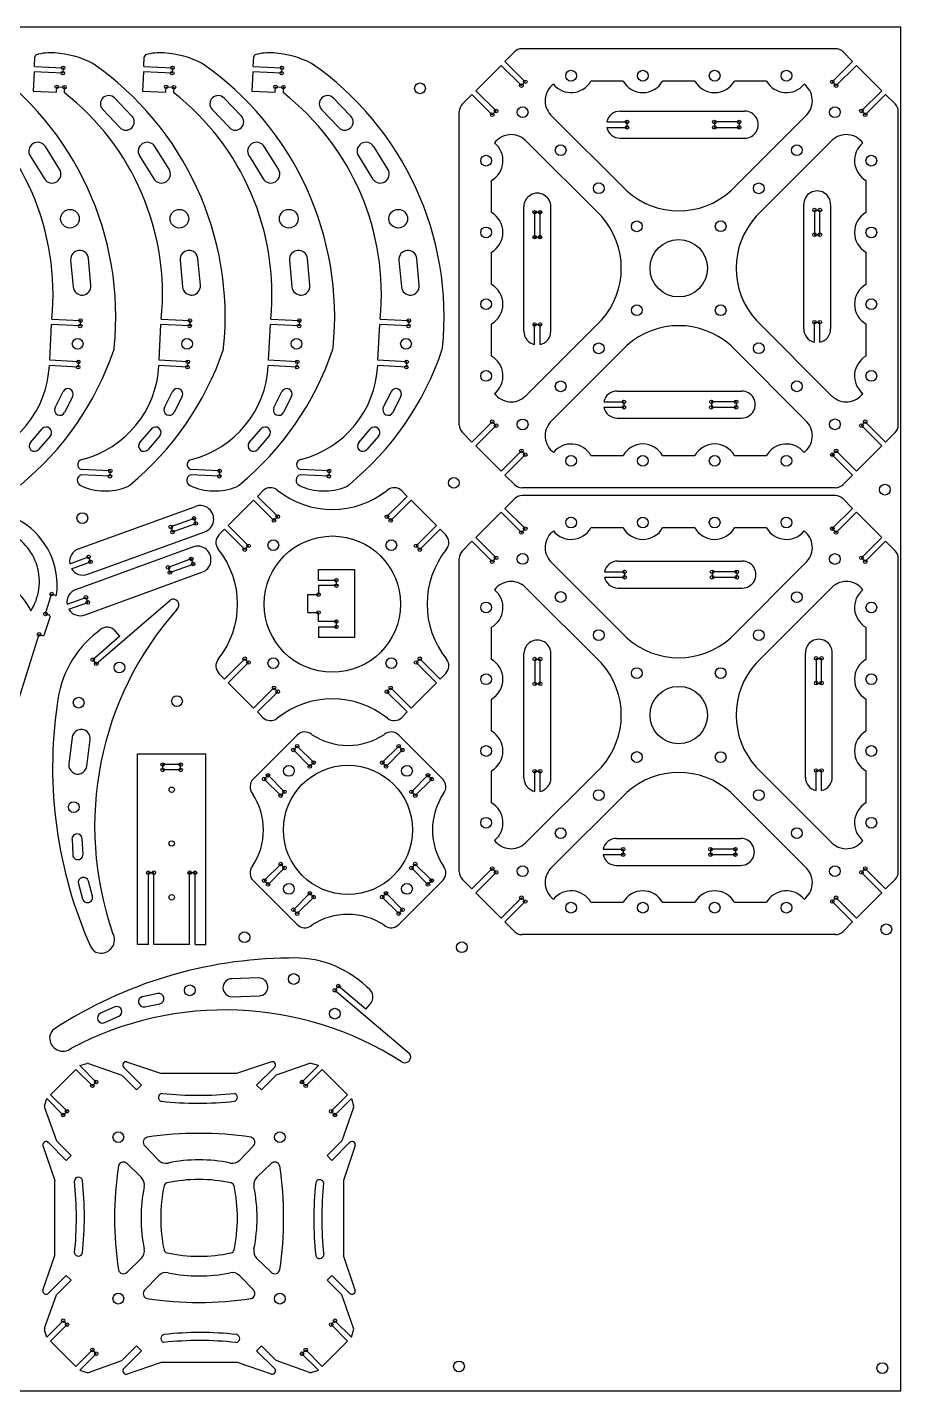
# Model space of a CAD drawing. Header units: millimetres. Extents: x 0 to 400, y 0 to 380.
# Drawn here: x 156.6 to 400, y 0 to 380 of the extents above; entities that cross this region are included whole.
import ezdxf

# ---------------------------------------------------------------- set-up
doc = ezdxf.new("R2010")
doc.units = ezdxf.units.MM
for name, color, linetype in [('corner_drill', 1, 'Continuous'), ('inside', 100, 'Continuous'), ('outside', 160, 'Continuous')]:
    doc.layers.add(name, color=color, linetype=linetype)

msp = doc.modelspace()

# ---------------------------------------------------------------- linework, layer by layer
msp.add_lwpolyline([(0, 380), (0, 0), (400, 0), (400, 380)], close=True)
for centre in [(266.05, 362.97), (275.49, 253.03), (395.6, 251.13), (171.98, 243.21), (198.34, 192.2), (395.98, 128.59), (217.16, 126.38), (277.71, 123.6), (276.93, 6.78), (394.87, 6.31)]:
    msp.add_circle(centre, 1.5)
at = {"layer": 'corner_drill'}
for centre in [(166.61, 368.7), (197.1, 368.7), (227.59, 368.7), (166.53, 367.2), (197.02, 367.2), (227.51, 367.2), (295.37, 364.79), (380.93, 364.79), (164.83, 363.39), (167, 363.28), (195.32, 363.39), (197.49, 363.28), (225.81, 363.39), (227.98, 363.28), (294.31, 363.73), (381.99, 363.73), (286.19, 355.61), (287.25, 356.67), (323.73, 353.6), (348.09, 353.6), (354.99, 353.6), (389.05, 356.67), (390.11, 355.61), (323.73, 352.1), (348.09, 352.1), (354.99, 352.1), (298, 328.43), (299.5, 328.43), (375.98, 329.07), (377.48, 329.07), (298, 321.53), (299.5, 321.53), (375.98, 322.17), (377.48, 322.17), (171.39, 296.75), (171.47, 298.25), (201.88, 296.75), (201.96, 298.25), (232.37, 296.75), (232.45, 298.25), (262.86, 296.75), (262.94, 298.25), (298, 297.17), (299.5, 297.17), (375.98, 297.81), (377.48, 297.81), (170.79, 285.27), (170.87, 286.76), (201.28, 285.27), (201.36, 286.76), (231.77, 285.27), (231.85, 286.76), (262.26, 285.27), (262.34, 286.76), (322.88, 275.6), (322.88, 274.1), (347.24, 275.6), (347.24, 274.1), (354.14, 275.6), (354.14, 274.1), (286.19, 270.05), (390.11, 270.05), (287.25, 268.99), (389.05, 268.99), (294.31, 261.93), (381.99, 261.93), (295.37, 260.87), (380.93, 260.87), (179.66, 254.86), (179.74, 256.35), (210.15, 254.86), (210.23, 256.35), (240.64, 254.86), (240.72, 256.35), (203.09, 243.11), (226.43, 243.61, -1), (256.83, 243.61, -1), (196.61, 240.75), (197.12, 239.34), (203.6, 241.7), (225.37, 242.55, -1), (257.89, 242.55, -1), (294.31, 239.2), (295.37, 240.26), (380.93, 240.26), (381.99, 239.2), (218.29, 235.48, -1), (264.96, 235.48, -1), (173.72, 232.42), (202.34, 231.81), (217.23, 234.42, -1), (266.02, 234.42, -1), (287.25, 232.14), (389.05, 232.14), (174.23, 231.01), (195.86, 229.45), (196.37, 228.04), (202.85, 230.4), (286.19, 231.08), (323.08, 228.22), (347.44, 228.22), (354.34, 228.22), (390.11, 231.08), (242.76, 225.89), (242.76, 224.39), (323.08, 226.72), (347.44, 226.72), (354.34, 226.72), (163.41, 222.02), (172.97, 221.12), (237.76, 221.89), (161.68, 216.51), (173.48, 219.71), (237.76, 216.89), (242.76, 214.39), (242.76, 212.89), (159.93, 210.78), (174.86, 203.72), (175.84, 202.59), (217.23, 204.02, -1), (218.29, 202.95, -1), (264.96, 202.95, -1), (266.02, 204.02, -1), (298.02, 203.91), (299.52, 203.91), (376.43, 204.12), (377.93, 204.12), (376.43, 197.22), (377.93, 197.22), (225.37, 195.88, -1), (226.43, 194.82, -1), (256.83, 194.82, -1), (257.89, 195.88, -1), (298.02, 197.01), (299.52, 197.01), (230.78, 178.59), (231.84, 179.65), (260.12, 179.65), (261.18, 178.59), (194.37, 174.5), (199.37, 174.5), (236.43, 175.05), (255.53, 175.05), (194.37, 173), (199.37, 173), (223.71, 171.52), (235.37, 173.99), (256.59, 173.99), (268.25, 171.52), (298.02, 172.65), (299.52, 172.65), (376.43, 172.86), (377.93, 172.86), (222.65, 170.46), (228.3, 166.92), (263.66, 166.92), (269.31, 170.46), (227.24, 165.86), (264.72, 165.86), (322.66, 150.92), (322.66, 149.42), (347.02, 150.92), (347.02, 149.42), (353.92, 150.92), (353.92, 149.42), (190.37, 144.38), (191.87, 144.38), (201.87, 144.38), (203.37, 144.38), (227.24, 146.77), (228.3, 145.71), (263.66, 145.71), (264.72, 146.77), (286.19, 145.52), (287.25, 144.46), (389.05, 144.46), (390.11, 145.52), (222.65, 142.17), (223.71, 141.11), (268.25, 141.11), (269.31, 142.17), (235.37, 138.64), (236.43, 137.57), (255.53, 137.57), (256.59, 138.64), (294.31, 137.4), (295.37, 136.34), (380.93, 136.34), (381.99, 137.4), (230.78, 134.04), (231.84, 132.98), (260.12, 132.98), (261.18, 134.04), (242.34, 111.62), (243.31, 112.77), (174.77, 84.97), (175.83, 86.03), (233.17, 86.03), (234.23, 84.97), (166.64, 76.84), (167.7, 77.9), (241.3, 77.89), (242.36, 76.83), (166.64, 19.5), (242.36, 19.5), (167.7, 18.44), (241.3, 18.44), (174.77, 11.37), (234.23, 11.37), (175.83, 10.31), (233.17, 10.31)]:
    msp.add_circle(centre, 0.5, dxfattribs=at)
at = {"layer": 'inside'}
for p, q in [((322.63, 365.01), (313.67, 365.01)), ((342.63, 365), (333.67, 365)), ((362.63, 365.01), (353.67, 365.01)), ((185.81, 355.23), (181, 360.25)), ((216.3, 355.23), (211.49, 360.25)), ((246.79, 355.23), (241.98, 360.25)), ((177.65, 357.04), (182.46, 352.02)), ((208.15, 357.04), (212.96, 352.02)), ((238.64, 357.04), (243.45, 352.02)), ((323.67, 334.39), (302.45, 355.61)), ((354.99, 353.6), (348.09, 353.6)), ((348.09, 353.6), (348.09, 352.1)), ((352.63, 334.39), (373.84, 355.61)), ((354.99, 353.6), (354.99, 352.1)), ((348.09, 352.1), (354.99, 352.1)), ((165.63, 340.41), (161.67, 346.78)), ((196.12, 340.41), (192.17, 346.78)), ((226.61, 340.41), (222.66, 346.78)), ((257.11, 340.41), (253.15, 346.78)), ((316.59, 327.31), (295.37, 348.52)), ((359.71, 327.31), (380.92, 348.52)), ((157.43, 344.14), (161.39, 337.77)), ((187.92, 344.14), (191.88, 337.77)), ((218.41, 344.14), (222.37, 337.77)), ((248.9, 344.14), (252.86, 337.77)), ((285.97, 328.35), (285.97, 337.31)), ((390.32, 337.31), (390.32, 328.35)), ((298, 328.43), (298, 321.53)), ((298, 328.43), (299.5, 328.43)), ((299.5, 321.53), (299.5, 328.43)), ((375.98, 329.07), (375.98, 322.17)), ((375.98, 329.07), (377.48, 329.07)), ((377.48, 322.17), (377.48, 329.07)), ((298, 321.53), (299.5, 321.53)), ((375.98, 322.17), (377.48, 322.17)), ((174.37, 308.08), (173.7, 315.55)), ((204.86, 308.08), (204.19, 315.55)), ((235.35, 308.08), (234.68, 315.55)), ((265.84, 308.08), (265.17, 315.55)), ((285.98, 308.35), (285.98, 317.31)), ((390.32, 317.31), (390.32, 308.35)), ((168.72, 315.1), (169.39, 307.63)), ((199.21, 315.1), (199.88, 307.63)), ((229.7, 315.1), (230.37, 307.63)), ((260.19, 315.1), (260.86, 307.63)), ((285.97, 288.35), (285.97, 297.31)), ((316.59, 298.35), (295.37, 277.14)), ((359.71, 298.35), (380.92, 277.14)), ((390.32, 297.31), (390.32, 288.35)), ((323.67, 291.27), (302.45, 270.06)), ((352.63, 291.27), (373.84, 270.06)), ((164.36, 274.02), (166.59, 278.49)), ((194.85, 274.02), (197.09, 278.49)), ((225.34, 274.02), (227.58, 278.49)), ((255.83, 274.02), (258.07, 278.49)), ((169.28, 277.15), (167.04, 272.68)), ((199.77, 277.15), (197.54, 272.68)), ((230.26, 277.15), (228.03, 272.68)), ((260.75, 277.15), (258.52, 272.68)), ((354.14, 275.6), (347.24, 275.6)), ((347.24, 275.6), (347.24, 274.1)), ((347.24, 274.1), (354.14, 274.1)), ((354.14, 275.6), (354.14, 274.1)), ((157.52, 264.3), (160.8, 268.07)), ((163.06, 266.1), (159.78, 262.33)), ((188.01, 264.3), (191.29, 268.07)), ((193.55, 266.1), (190.27, 262.33)), ((218.5, 264.3), (221.78, 268.07)), ((224.04, 266.1), (220.76, 262.33)), ((248.99, 264.3), (252.27, 268.07)), ((254.54, 266.1), (251.26, 262.33)), ((313.67, 260.66), (322.63, 260.66)), ((333.67, 260.66), (342.63, 260.66)), ((353.67, 260.66), (362.63, 260.66)), ((203.09, 243.11), (196.61, 240.75)), ((196.61, 240.75), (197.12, 239.34)), ((197.12, 239.34), (203.6, 241.7)), ((203.09, 243.11), (203.6, 241.7)), ((322.63, 240.48), (313.67, 240.48)), ((342.63, 240.48), (333.67, 240.47)), ((362.63, 240.48), (353.67, 240.48)), ((202.34, 231.81), (195.86, 229.45)), ((202.34, 231.81), (202.85, 230.4)), ((195.86, 229.45), (196.37, 228.04)), ((196.37, 228.04), (202.85, 230.4)), ((323.67, 209.86), (302.45, 231.08)), ((354.34, 228.22), (347.44, 228.22)), ((347.44, 228.22), (347.44, 226.72)), ((352.63, 209.86), (373.84, 231.08)), ((354.34, 228.22), (354.34, 226.72)), ((347.44, 226.72), (354.34, 226.72)), ((316.59, 202.78), (295.37, 224)), ((359.71, 202.78), (380.92, 224)), ((285.97, 203.82), (285.97, 212.78)), ((390.32, 212.78), (390.32, 203.82)), ((298.02, 203.91), (298.02, 197.01)), ((298.02, 203.91), (299.52, 203.91)), ((299.52, 197.01), (299.52, 203.91)), ((376.43, 204.12), (376.43, 197.22)), ((376.43, 204.12), (377.93, 204.12)), ((377.93, 197.22), (377.93, 204.12)), ((298.02, 197.01), (299.52, 197.01)), ((376.43, 197.22), (377.93, 197.22)), ((285.98, 183.82), (285.98, 192.78)), ((390.32, 192.78), (390.32, 183.82)), ((169.15, 182.11), (168.21, 174.67)), ((173.18, 174.05), (174.11, 181.49)), ((231.84, 179.65), (230.78, 178.59)), ((236.43, 175.05), (231.84, 179.65)), ((255.53, 175.05), (260.12, 179.65)), ((260.12, 179.65), (261.18, 178.59)), ((230.78, 178.59), (235.37, 173.99)), ((235.37, 173.99), (236.43, 175.05)), ((256.59, 173.99), (255.53, 175.05)), ((261.18, 178.59), (256.59, 173.99)), ((199.37, 174.5), (194.37, 174.5)), ((194.37, 173), (194.37, 174.5)), ((199.37, 173), (194.37, 173)), ((199.37, 173), (199.37, 174.5)), ((223.71, 171.52), (222.65, 170.46)), ((228.3, 166.92), (223.71, 171.52)), ((263.66, 166.92), (268.25, 171.52)), ((268.25, 171.52), (269.31, 170.46)), ((285.97, 163.82), (285.97, 172.78)), ((316.59, 173.82), (295.37, 152.61)), ((359.71, 173.82), (380.92, 152.61)), ((390.32, 172.78), (390.32, 163.82)), ((222.65, 170.46), (227.24, 165.86)), ((269.31, 170.46), (264.72, 165.86)), ((227.24, 165.86), (228.3, 166.92)), ((264.72, 165.86), (263.66, 166.92)), ((323.67, 166.74), (302.45, 145.53)), ((352.63, 166.74), (373.84, 145.53)), ((169.1, 153.69), (169.29, 149.39)), ((172.17, 149.52), (171.97, 153.82)), ((353.92, 150.92), (347.02, 150.92)), ((347.02, 150.92), (347.02, 149.42)), ((347.02, 149.42), (353.92, 149.42)), ((353.92, 150.92), (353.92, 149.42)), ((227.24, 146.77), (222.65, 142.17)), ((223.71, 141.11), (228.3, 145.71)), ((228.3, 145.71), (227.24, 146.77)), ((263.66, 145.71), (264.72, 146.77)), ((268.25, 141.11), (263.66, 145.71)), ((264.72, 146.77), (269.31, 142.17)), ((170.89, 141.26), (172.02, 137.1)), ((174.8, 137.85), (173.67, 142.02)), ((222.65, 142.17), (223.71, 141.11)), ((269.31, 142.17), (268.25, 141.11)), ((235.37, 138.64), (230.78, 134.04)), ((231.84, 132.98), (236.43, 137.57)), ((236.43, 137.57), (235.37, 138.64)), ((255.53, 137.57), (256.59, 138.64)), ((260.12, 132.98), (255.53, 137.57)), ((256.59, 138.64), (261.18, 134.04)), ((230.78, 134.04), (231.84, 132.98)), ((261.18, 134.04), (260.12, 132.98)), ((313.67, 136.13), (322.63, 136.13)), ((333.67, 136.13), (342.63, 136.13)), ((353.67, 136.13), (362.63, 136.13)), ((221.07, 115.05), (213.58, 114.82)), ((192.99, 110.69), (188.76, 109.82)), ((180.99, 106.98), (177.05, 105.22)), ((189.34, 107.01), (193.57, 107.87)), ((213.73, 109.82), (221.23, 110.06)), ((178.23, 102.59), (182.16, 104.36)), ((189.38, 68.24), (193.19, 64.27)), ((215.82, 64.27), (219.62, 68.24)), ((188.4, 59.48), (184.43, 63.29)), ((224.57, 63.29), (220.61, 59.48)), ((184.43, 33.04), (188.4, 36.85)), ((220.61, 36.85), (224.57, 33.04)), ((193.19, 32.06), (189.38, 28.09)), ((219.62, 28.09), (215.82, 32.06))]:
    msp.add_line(p, q, dxfattribs=at)
for centre, radius in [((308.15, 366.5), 1.5), ((328.15, 366.5), 1.5), ((348.15, 366.5), 1.5), ((368.15, 366.5), 1.5), ((294.65, 356.34), 1.5), ((381.66, 356.33), 1.5), ((305.25, 345.74), 1.5), ((371.05, 345.73), 1.5), ((284.48, 342.83), 1.5), ((391.81, 342.83), 1.5), ((315.86, 335.13), 1.5), ((360.45, 335.12), 1.5), ((168.52, 326.64), 2.6), ((199.01, 326.64), 2.6), ((229.5, 326.64), 2.6), ((259.99, 326.64), 2.6), ((284.48, 322.83), 1.5), ((326.44, 324.52), 1.5), ((349.84, 324.54), 1.5), ((391.81, 322.83), 1.5), ((338.15, 312.83), 8), ((284.48, 302.83), 1.5), ((391.81, 302.83), 1.5), ((326.47, 301.14), 1.5), ((349.84, 301.13), 1.5), ((170.67, 291.78), 1.5), ((201.16, 291.78), 1.5), ((231.66, 291.78), 1.5), ((262.15, 291.78), 1.5), ((315.86, 290.53), 1.5), ((360.45, 290.54), 1.5), ((284.48, 282.83), 1.5), ((305.25, 279.92), 1.5), ((371.05, 279.94), 1.5), ((391.81, 282.83), 1.5), ((294.65, 269.32), 1.5), ((381.66, 269.33), 1.5), ((308.15, 259.17), 1.5), ((328.15, 259.17), 1.5), ((348.15, 259.17), 1.5), ((368.15, 259.17), 1.5), ((308.15, 241.97), 1.5), ((328.15, 241.97), 1.5), ((348.15, 241.97), 1.5), ((368.15, 241.97), 1.5), ((241.63, 219.22, -1), 19), ((225.19, 235.66), 1.5), ((258.07, 235.66), 1.5), ((294.65, 231.82), 1.5), ((381.66, 231.8), 1.5), ((305.25, 221.21), 1.5), ((371.05, 221.2), 1.5), ((284.48, 218.3), 1.5), ((391.81, 218.3), 1.5), ((315.86, 210.6), 1.5), ((360.45, 210.59), 1.5), ((182.3, 201.57), 1.5), ((225.19, 202.78), 1.5), ((258.07, 202.78), 1.5), ((326.44, 200), 1.5), ((349.84, 200.01), 1.5), ((284.48, 198.3), 1.5), ((391.81, 198.3), 1.5), ((338.15, 188.3), 8), ((170.95, 191.76), 1.5), ((284.48, 178.3), 1.5), ((391.81, 178.3), 1.5), ((326.47, 176.61), 1.5), ((349.84, 176.6), 1.5), ((245.98, 156.31), 17.99), ((229.54, 172.75), 1.5), ((262.42, 172.75), 1.5), ((196.87, 167.51), 0.75), ((315.86, 166), 1.5), ((360.45, 166.01), 1.5), ((169.58, 162.65), 1.5), ((284.48, 158.3), 1.5), ((391.81, 158.3), 1.5), ((305.25, 155.4), 1.5), ((371.05, 155.41), 1.5), ((196.87, 152.51), 0.75), ((294.65, 144.79), 1.5), ((381.66, 144.8), 1.5), ((229.54, 139.87), 1.5), ((262.42, 139.87), 1.5), ((196.87, 137.51), 0.75), ((308.15, 134.64), 1.5), ((328.15, 134.64), 1.5), ((348.15, 134.64), 1.5), ((368.15, 134.64), 1.5), ((230.88, 114.76), 1.5), ((201.91, 111.6), 1.5), ((242.33, 105.08), 1.5), ((182, 70.67), 1.5), ((227, 70.67), 1.5), ((182, 25.67), 1.5), ((227, 25.67), 1.5)]:
    msp.add_circle(centre, radius, dxfattribs=at)
for centre, radius, start, end in [((308.15, 368.15), 6.35, 219.1192, 330.3067), ((328.15, 368.15), 6.35, 209.6933, 330.3067), ((348.15, 368.15), 6.35, 209.7136, 330.3101), ((368.15, 368.15), 6.35, 209.6933, 320.8808), ((306.68, 359.53), 5.77, 126.9042, 222.8737), ((369.61, 359.53), 5.77, 317.1263, 413.0958), ((179.33, 358.65), 2.32, 43.7827, 223.7827), ((209.82, 358.65), 2.32, 43.7827, 223.7827), ((240.31, 358.65), 2.32, 43.7827, 223.7827), ((184.14, 353.63), 2.32, 223.7827, 403.7827), ((214.63, 353.63), 2.32, 223.7827, 403.7827), ((245.12, 353.63), 2.32, 223.7827, 403.7827), ((291.45, 344.3), 5.77, 47.1263, 143.0958), ((384.85, 344.3), 5.77, 36.9042, 132.8737), ((159.55, 345.46), 2.5, 31.851, 211.851), ((190.04, 345.46), 2.5, 31.851, 211.851), ((220.53, 345.46), 2.5, 31.851, 211.851), ((251.02, 345.46), 2.5, 31.851, 211.851), ((282.83, 342.83), 6.35, 299.6933, 410.8808), ((393.47, 342.83), 6.35, 129.1192, 240.3067), ((163.51, 339.09), 2.5, 211.851, 391.851), ((194, 339.09), 2.5, 211.851, 391.851), ((224.49, 339.09), 2.5, 211.851, 391.851), ((254.98, 339.09), 2.5, 211.851, 391.851), ((338.15, 350.46), 21.63, 227.9752, 312.0248), ((282.83, 322.83), 6.35, 299.6933, 420.3067), ((300.52, 312.83), 21.63, 317.9752, 402.0248), ((375.78, 312.83), 21.63, 137.9752, 222.0248), ((393.47, 322.83), 6.35, 119.6899, 240.2864), ((171.21, 315.33), 2.5, 5.1221, 185.1221), ((201.7, 315.33), 2.5, 5.1221, 185.1221), ((232.19, 315.33), 2.5, 5.1221, 185.1221), ((262.68, 315.33), 2.5, 5.1221, 185.1221), ((171.88, 307.86), 2.5, 185.1221, 365.1221), ((202.37, 307.86), 2.5, 185.1221, 365.1221), ((232.86, 307.86), 2.5, 185.1221, 365.1221), ((263.35, 307.86), 2.5, 185.1221, 365.1221), ((282.83, 302.83), 6.35, 299.6899, 420.2864), ((393.47, 302.83), 6.35, 119.6933, 240.3067), ((338.15, 275.2), 21.63, 47.9752, 132.0248), ((282.83, 282.83), 6.35, 309.1192, 420.3067), ((393.47, 282.83), 6.35, 119.6933, 230.8808), ((167.94, 277.82), 1.5, 333.4619, 513.4619), ((198.43, 277.82), 1.5, 333.4619, 513.4619), ((228.92, 277.82), 1.5, 333.4619, 513.4619), ((259.41, 277.82), 1.5, 333.4619, 513.4619), ((291.45, 281.37), 5.77, 216.9042, 312.8737), ((384.85, 281.37), 5.77, 227.1263, 323.0958), ((165.7, 273.35), 1.5, 153.4619, 333.4619), ((196.19, 273.35), 1.5, 153.4619, 333.4619), ((226.69, 273.35), 1.5, 153.4619, 333.4619), ((257.18, 273.35), 1.5, 153.4619, 333.4619), ((306.68, 266.13), 5.77, 137.1263, 233.0958), ((369.61, 266.13), 5.77, 306.9042, 402.8737), ((161.93, 267.08), 1.5, 318.9923, 498.9923), ((192.42, 267.08), 1.5, 318.9923, 498.9923), ((222.91, 267.08), 1.5, 318.9923, 498.9923), ((253.4, 267.08), 1.5, 318.9923, 498.9923), ((158.65, 263.31), 1.5, 138.9923, 318.9923), ((189.14, 263.31), 1.5, 138.9923, 318.9923), ((219.63, 263.31), 1.5, 138.9923, 318.9923), ((250.12, 263.31), 1.5, 138.9923, 318.9923), ((308.15, 257.51), 6.35, 29.6933, 140.8808), ((328.15, 257.51), 6.35, 29.7136, 150.3101), ((348.15, 257.51), 6.35, 29.6933, 150.3067), ((368.15, 257.51), 6.35, 39.1192, 150.3067), ((144.78, 225.51), 15.22, 327.4654, 426.2745), ((306.68, 235), 5.77, 126.9042, 222.8737), ((308.15, 243.62), 6.35, 219.1192, 330.3067), ((328.15, 243.62), 6.35, 209.6933, 330.3067), ((348.15, 243.62), 6.35, 209.7136, 330.3101), ((368.15, 243.62), 6.35, 209.6933, 320.8808), ((369.61, 235), 5.77, 317.1263, 413.0958), ((144.89, 211.9), 13.82, 23.1118, 83.0515), ((291.45, 219.77), 5.77, 47.1263, 143.0958), ((384.85, 219.77), 5.77, 36.9042, 132.8737), ((282.83, 218.3), 6.35, 299.6933, 410.8808), ((393.47, 218.3), 6.35, 129.1192, 240.3067), ((338.15, 225.93), 21.63, 227.9752, 312.0248), ((282.83, 198.3), 6.35, 299.6933, 420.3067), ((300.52, 188.3), 21.63, 317.9752, 402.0248), ((375.78, 188.3), 21.63, 137.9752, 222.0248), ((393.47, 198.3), 6.35, 119.6899, 240.2864), ((171.63, 181.8), 2.5, 352.8713, 532.8713), ((282.83, 178.3), 6.35, 299.6899, 420.2864), ((393.47, 178.3), 6.35, 119.6933, 240.3067), ((170.7, 174.36), 2.5, 172.8713, 352.8713), ((338.15, 150.67), 21.63, 47.9752, 132.0248), ((282.83, 158.3), 6.35, 309.1192, 420.3067), ((393.47, 158.3), 6.35, 119.6933, 230.8808), ((170.53, 153.76), 1.44, 2.5914, 182.5914), ((291.45, 156.84), 5.77, 216.9042, 312.8737), ((384.85, 156.84), 5.77, 227.1263, 323.0958), ((170.73, 149.45), 1.44, 182.5914, 362.5914), ((306.68, 141.6), 5.77, 137.1263, 233.0958), ((369.61, 141.6), 5.77, 306.9042, 402.8737), ((172.28, 141.64), 1.44, 15.2148, 195.2148), ((173.41, 137.48), 1.44, 195.2148, 375.2148), ((308.15, 132.98), 6.35, 29.6933, 140.8808), ((328.15, 132.98), 6.35, 29.7136, 150.3101), ((348.15, 132.98), 6.35, 29.6933, 150.3067), ((368.15, 132.98), 6.35, 39.1192, 150.3067), ((213.66, 112.32), 2.5, 91.8068, 271.8068), ((221.15, 112.55), 2.5, 271.8068, 451.8068), ((193.28, 109.28), 1.44, 281.5269, 461.5269), ((181.58, 105.67), 1.44, 294.1502, 474.1502), ((189.05, 108.42), 1.44, 101.5269, 281.5269), ((177.64, 103.91), 1.44, 114.1502, 294.1502), ((194.3, 81.75), 1.13, 93.4616, 255.8869), ((204.13, 174.84), 94.72, 263.8745, 276.1473), ((204.34, 177.06), 94.72, 263.8745, 276.0619), ((214.02, 81.78), 1.14, 283.0662, 433.4565), ((190.36, 69.27), 1.42, 103.7998, 226.4098), ((204.5, -26.61), 98.34, 81.5312, 98.4688), ((218.64, 69.27), 1.42, 313.5902, 436.2002), ((279.28, 48.17), 98.34, 171.5312, 188.4688), ((183.4, 62.31), 1.42, 43.5902, 166.2002), ((195.24, 66.25), 2.85, 223.8113, 282.2961), ((204.5, 21.2), 43.14, 78.4319, 101.5681), ((213.76, 66.25), 2.85, 257.7039, 316.1887), ((225.61, 62.31), 1.42, 13.7998, 136.4098), ((129.68, 48.17), 98.38, 351.5348, 368.4652), ((170.91, 58.37), 1.13, 14.1131, 176.5384), ((75.6, 48.33), 94.72, 353.9381, 366.1255), ((77.83, 48.54), 94.72, 353.8527, 366.1255), ((186.42, 57.42), 2.85, 347.7039, 406.1887), ((235.95, 48.17), 42.15, 167.711, 192.289), ((195.77, 56.9), 1.03, 103.208, 166.7702), ((204.49, 16.66), 42.21, 77.719, 102.259), ((213.24, 56.91), 1.02, 13.0989, 76.8929), ((173.05, 48.17), 42.15, 347.711, 372.289), ((222.58, 57.42), 2.85, 133.8113, 192.2961), ((331.17, 47.8), 94.72, 173.8527, 186.1255), ((238.11, 57.68), 1.14, 16.5435, 166.9338), ((333.4, 48.01), 94.72, 173.9381, 186.1255), ((231.47, 48.17), 43.14, 168.4319, 191.5681), ((177.53, 48.17), 43.14, 348.4319, 371.5681), ((170.89, 38.65), 1.14, 196.5435, 346.9338), ((186.42, 38.91), 2.85, 313.8113, 372.2961), ((195.75, 39.42), 1.01, 192.9656, 257.0126), ((204.51, 79.62), 42.15, 257.6893, 282.2672), ((213.23, 39.43), 1.03, 283.208, 346.7702), ((222.58, 38.91), 2.85, 167.7039, 226.1887), ((238.09, 37.97), 1.13, 194.1131, 356.5384), ((183.4, 34.02), 1.42, 193.7998, 316.4098), ((195.24, 30.09), 2.85, 77.7039, 136.1887), ((204.5, 75.14), 43.14, 258.4319, 281.5681), ((213.76, 30.09), 2.85, 43.8113, 102.2961), ((225.61, 34.02), 1.42, 223.5902, 346.2002), ((190.36, 27.06), 1.42, 133.5902, 256.2002), ((218.64, 27.06), 1.42, 283.7998, 406.4098), ((204.5, 122.94), 98.34, 261.5312, 278.4688), ((194.99, 14.56), 1.14, 103.0662, 253.4565), ((204.87, -78.5), 94.72, 83.8745, 96.1473), ((214.7, 14.58), 1.13, 273.4616, 435.8869), ((204.66, -80.73), 94.72, 83.8745, 96.0619)]:
    msp.add_arc(centre, radius, start, end, dxfattribs=at)
at = {"layer": 'outside'}
for p, q in [((289.71, 370.45), (292.36, 373.12)), ((381.8, 374), (294.5, 374)), ((386.59, 370.45), (383.94, 373.12)), ((158.62, 369.11), (158.75, 371.72)), ((158.62, 369.11), (166.61, 368.7)), ((166.61, 368.7), (166.53, 367.2)), ((189.11, 369.11), (189.24, 371.72)), ((189.11, 369.11), (197.1, 368.7)), ((197.1, 368.7), (197.02, 367.2)), ((219.6, 369.11), (219.74, 371.72)), ((219.6, 369.11), (227.59, 368.7)), ((227.59, 368.7), (227.51, 367.2)), ((281.59, 362.33), (288.65, 369.39)), ((294.31, 363.73), (288.65, 369.39)), ((289.71, 370.45), (295.37, 364.79)), ((386.59, 370.45), (380.93, 364.79)), ((381.99, 363.73), (387.65, 369.39)), ((394.71, 362.33), (387.64, 369.39)), ((158.54, 367.62), (158.26, 362.23)), ((166.53, 367.2), (158.54, 367.62)), ((189.03, 367.62), (188.75, 362.23)), ((197.02, 367.2), (189.03, 367.62)), ((219.52, 367.62), (219.24, 362.23)), ((227.51, 367.2), (219.52, 367.62)), ((158.26, 362.23), (164.75, 361.89)), ((164.75, 361.89), (164.83, 363.39)), ((164.83, 363.39), (167, 363.28)), ((167, 363.28), (166.92, 361.78)), ((188.75, 362.23), (195.24, 361.89)), ((195.24, 361.89), (195.32, 363.39)), ((195.32, 363.39), (197.49, 363.28)), ((197.49, 363.28), (197.41, 361.78)), ((219.24, 362.23), (225.73, 361.89)), ((225.73, 361.89), (225.81, 363.39)), ((225.81, 363.39), (227.98, 363.28)), ((227.98, 363.28), (227.9, 361.78)), ((280.53, 361.27), (277.86, 358.62)), ((280.53, 361.27), (286.19, 355.61)), ((287.25, 356.67), (281.59, 362.33)), ((295.37, 364.79), (294.31, 363.73)), ((380.93, 364.79), (381.99, 363.73)), ((389.05, 356.67), (394.71, 362.33)), ((395.77, 361.27), (390.11, 355.61)), ((395.77, 361.27), (398.43, 358.62)), ((276.98, 269.18), (276.98, 356.48)), ((286.19, 355.61), (287.25, 356.67)), ((318.13, 353.6), (323.73, 353.6)), ((321.85, 356.6), (356.51, 356.6)), ((323.73, 353.6), (323.73, 352.1)), ((390.11, 355.61), (389.05, 356.67)), ((399.31, 269.18), (399.31, 356.48)), ((318.13, 352.1), (323.73, 352.1)), ((321.85, 349.1), (356.51, 349.1)), ((295, 295.29), (295, 329.95)), ((302.5, 295.29), (302.5, 329.95)), ((372.98, 295.93), (372.98, 330.59)), ((380.48, 295.93), (380.48, 330.59)), ((162.88, 287.18), (163.4, 297.17)), ((171.39, 296.75), (163.4, 297.17)), ((163.48, 298.67), (171.47, 298.25)), ((171.47, 298.25), (171.39, 296.75)), ((193.37, 287.18), (193.89, 297.17)), ((201.88, 296.75), (193.89, 297.17)), ((193.97, 298.67), (201.96, 298.25)), ((201.96, 298.25), (201.88, 296.75)), ((223.86, 287.18), (224.38, 297.17)), ((232.37, 296.75), (224.38, 297.17)), ((224.46, 298.67), (232.45, 298.25)), ((232.45, 298.25), (232.37, 296.75)), ((254.35, 287.18), (254.87, 297.17)), ((262.86, 296.75), (254.87, 297.17)), ((254.95, 298.67), (262.94, 298.25)), ((262.94, 298.25), (262.86, 296.75)), ((298, 291.57), (298, 297.17)), ((298, 297.17), (299.5, 297.17)), ((299.5, 291.57), (299.5, 297.17)), ((375.98, 292.21), (375.98, 297.81)), ((375.98, 297.81), (377.48, 297.81)), ((377.48, 292.21), (377.48, 297.81)), ((170.79, 285.27), (162.8, 285.69)), ((170.87, 286.76), (162.88, 287.18)), ((170.87, 286.76), (170.79, 285.27)), ((201.28, 285.27), (193.29, 285.69)), ((201.36, 286.76), (193.37, 287.18)), ((201.36, 286.76), (201.28, 285.27)), ((231.77, 285.27), (223.78, 285.69)), ((231.85, 286.76), (223.86, 287.18)), ((231.85, 286.76), (231.77, 285.27)), ((262.26, 285.27), (254.27, 285.69)), ((262.34, 286.76), (254.35, 287.18)), ((262.34, 286.76), (262.26, 285.27)), ((321, 278.6), (355.66, 278.6)), ((317.28, 275.6), (322.88, 275.6)), ((317.28, 274.1), (322.88, 274.1)), ((322.88, 275.6), (322.88, 274.1)), ((280.53, 264.39), (286.19, 270.05)), ((286.19, 270.05), (287.25, 268.99)), ((321, 271.1), (355.66, 271.1)), ((390.11, 270.05), (389.05, 268.99)), ((395.77, 264.39), (390.11, 270.05)), ((280.53, 264.39), (277.86, 267.04)), ((287.25, 268.99), (281.59, 263.33)), ((389.05, 268.99), (394.71, 263.33)), ((395.77, 264.39), (398.43, 267.04)), ((281.59, 263.33), (288.65, 256.27)), ((387.65, 256.27), (394.71, 263.33)), ((294.31, 261.93), (288.65, 256.27)), ((289.71, 255.21), (295.37, 260.87)), ((295.37, 260.87), (294.31, 261.93)), ((380.93, 260.87), (381.99, 261.93)), ((386.59, 255.21), (380.93, 260.87)), ((381.99, 261.93), (387.65, 256.27)), ((179.66, 254.86), (171.67, 255.28)), ((179.74, 256.35), (171.75, 256.77)), ((179.74, 256.35), (179.66, 254.86)), ((210.15, 254.86), (202.16, 255.28)), ((210.23, 256.35), (202.24, 256.77)), ((210.23, 256.35), (210.15, 254.86)), ((240.64, 254.86), (232.65, 255.28)), ((240.72, 256.35), (232.73, 256.77)), ((240.72, 256.35), (240.64, 254.86)), ((289.71, 255.21), (292.36, 252.55)), ((386.59, 255.21), (383.94, 252.55)), ((220.77, 249.27, -1), (222.3, 250.8, -1)), ((262.49, 249.27, -1), (260.96, 250.8, -1)), ((381.8, 251.67), (294.5, 251.67)), ((219.71, 248.21, -1), (212.64, 241.14, -1)), ((219.71, 248.21, -1), (225.37, 242.55, -1)), ((226.43, 243.61, -1), (220.77, 249.27, -1)), ((256.83, 243.61, -1), (262.49, 249.27, -1)), ((263.55, 248.21, -1), (257.89, 242.55, -1)), ((270.62, 241.14, -1), (263.55, 248.21, -1)), ((289.71, 245.92), (292.36, 248.59)), ((381.8, 249.47), (294.5, 249.47)), ((386.59, 245.92), (383.94, 248.59)), ((170.92, 234.6), (203.49, 246.45)), ((225.37, 242.55, -1), (226.43, 243.61, -1)), ((257.89, 242.55, -1), (256.83, 243.61, -1)), ((281.59, 237.8), (288.65, 244.86)), ((294.31, 239.2), (288.65, 244.86)), ((289.71, 245.92), (295.37, 240.26)), ((386.59, 245.92), (380.93, 240.26)), ((381.99, 239.2), (387.65, 244.86)), ((394.71, 237.8), (387.64, 244.86)), ((211.58, 240.08, -1), (210.05, 238.55, -1)), ((211.58, 240.08, -1), (217.23, 234.42, -1)), ((218.29, 235.48, -1), (212.64, 241.14, -1)), ((264.96, 235.48, -1), (270.62, 241.14, -1)), ((271.68, 240.08, -1), (266.02, 234.42, -1)), ((271.68, 240.08, -1), (273.21, 238.55, -1)), ((295.37, 240.26), (294.31, 239.2)), ((380.93, 240.26), (381.99, 239.2)), ((173.49, 227.55), (206.06, 239.4)), ((280.53, 236.74), (277.86, 234.09)), ((280.53, 236.74), (286.19, 231.08)), ((287.25, 232.14), (281.59, 237.8)), ((389.05, 232.14), (394.71, 237.8)), ((395.77, 236.74), (390.11, 231.08)), ((395.77, 236.74), (398.43, 234.09)), ((168.45, 230.5), (173.72, 232.42)), ((170.17, 223.29), (202.74, 235.15)), ((173.72, 232.42), (174.23, 231.01)), ((217.23, 234.42, -1), (218.29, 235.48, -1)), ((266.02, 234.42, -1), (264.96, 235.48, -1)), ((276.98, 144.65), (276.98, 231.95)), ((286.19, 231.08), (287.25, 232.14)), ((390.11, 231.08), (389.05, 232.14)), ((399.31, 144.65), (399.31, 231.95)), ((168.96, 229.09), (174.23, 231.01)), ((172.74, 216.25), (205.31, 228.1)), ((237.76, 225.89), (237.76, 228.89)), ((237.76, 228.89), (247.76, 228.89)), ((247.76, 228.89), (247.76, 209.89)), ((317.48, 228.22), (323.08, 228.22)), ((321.2, 231.22), (355.86, 231.22)), ((323.08, 228.22), (323.08, 226.72)), ((237.76, 225.89), (242.76, 225.89)), ((237.76, 224.39), (237.76, 221.89)), ((242.76, 224.39), (237.76, 224.39)), ((242.76, 224.39), (242.76, 225.89)), ((317.48, 226.72), (323.08, 226.72)), ((161.68, 216.51), (163.41, 222.02)), ((163.41, 222.02), (164.52, 221.68)), ((167.7, 219.2), (172.97, 221.12)), ((172.97, 221.12), (173.48, 219.71)), ((234.76, 221.89), (237.76, 221.89)), ((234.76, 216.89), (234.76, 221.89)), ((321.2, 223.72), (355.86, 223.72)), ((168.21, 217.79), (173.48, 219.71)), ((175.84, 202.59), (196.4, 220.35)), ((234.76, 216.89), (237.76, 216.89)), ((237.76, 214.39), (237.76, 216.89)), ((161.47, 210.82), (162.97, 215.6)), ((161.68, 216.51), (162.64, 216.22)), ((242.76, 214.39), (237.76, 214.39)), ((237.76, 212.89), (237.76, 209.89)), ((237.76, 212.89), (242.76, 212.89)), ((242.76, 212.89), (242.76, 214.39)), ((159.89, 210.79), (152.34, 186.68)), ((159.89, 210.79), (160.85, 210.5)), ((182.43, 210.26), (174.86, 203.72)), ((176.15, 211.45), (176.89, 212.08)), ((182.43, 210.26), (181.12, 211.78)), ((247.76, 209.89), (237.76, 209.89)), ((295.02, 170.77), (295.02, 205.43)), ((302.52, 170.77), (302.52, 205.43)), ((373.43, 170.98), (373.43, 205.64)), ((380.93, 170.98), (380.93, 205.64)), ((174.86, 203.72), (175.84, 202.59)), ((211.58, 198.36, -1), (217.23, 204.02, -1)), ((218.29, 202.95, -1), (212.64, 197.3, -1)), ((217.23, 204.02, -1), (218.29, 202.95, -1)), ((266.02, 204.02, -1), (264.96, 202.95, -1)), ((264.96, 202.95, -1), (270.62, 197.3, -1)), ((271.68, 198.36, -1), (266.02, 204.02, -1)), ((211.58, 198.36, -1), (210.05, 199.89, -1)), ((271.68, 198.36, -1), (273.21, 199.89, -1)), ((212.64, 197.3, -1), (219.71, 190.23, -1)), ((219.71, 190.23, -1), (225.37, 195.88, -1)), ((226.43, 194.82, -1), (220.77, 189.17, -1)), ((225.37, 195.88, -1), (226.43, 194.82, -1)), ((257.89, 195.88, -1), (256.83, 194.82, -1)), ((256.83, 194.82, -1), (262.49, 189.17, -1)), ((263.55, 190.23, -1), (257.89, 195.88, -1)), ((263.55, 190.23, -1), (270.62, 197.3, -1)), ((220.77, 189.17, -1), (222.3, 187.64, -1)), ((260.96, 187.64, -1), (262.49, 189.17, -1)), ((231.83, 182.72), (219.57, 170.46)), ((260.13, 182.72), (272.38, 170.46)), ((187.37, 124.38), (187.37, 177.5)), ((187.37, 177.5), (206.37, 177.5)), ((206.37, 124.38), (206.37, 177.5)), ((298.02, 167.04), (298.02, 172.65)), ((298.02, 172.65), (299.52, 172.65)), ((299.52, 167.04), (299.52, 172.65)), ((376.43, 167.26), (376.43, 172.86)), ((376.43, 172.86), (377.93, 172.86)), ((377.93, 167.26), (377.93, 172.86)), ((320.78, 153.92), (355.44, 153.92)), ((317.05, 150.92), (322.66, 150.92)), ((317.05, 149.42), (322.66, 149.42)), ((322.66, 150.92), (322.66, 149.42)), ((280.53, 139.87), (286.19, 145.52)), ((287.25, 144.46), (281.59, 138.8)), ((286.19, 145.52), (287.25, 144.46)), ((320.78, 146.42), (355.44, 146.42)), ((390.11, 145.52), (389.05, 144.46)), ((389.05, 144.46), (394.71, 138.8)), ((395.77, 139.87), (390.11, 145.52)), ((190.37, 124.38), (190.37, 144.38)), ((191.87, 144.38), (190.37, 144.38)), ((191.87, 124.38), (191.87, 144.38)), ((201.87, 124.38), (201.87, 144.38)), ((203.37, 144.38), (201.87, 144.38)), ((203.37, 124.38), (203.37, 144.38)), ((219.57, 142.16), (231.83, 129.91)), ((272.38, 142.16), (260.13, 129.91)), ((280.53, 139.87), (277.86, 142.51)), ((395.77, 139.87), (398.43, 142.51)), ((281.59, 138.8), (288.65, 131.74)), ((294.31, 137.4), (288.65, 131.74)), ((295.37, 136.34), (294.31, 137.4)), ((380.93, 136.34), (381.99, 137.4)), ((381.99, 137.4), (387.65, 131.74)), ((387.65, 131.74), (394.71, 138.8)), ((289.71, 130.68), (295.37, 136.34)), ((386.59, 130.68), (380.93, 136.34)), ((289.71, 130.68), (292.36, 128.02)), ((386.59, 130.68), (383.94, 128.02)), ((381.8, 127.14), (294.5, 127.14)), ((190.37, 124.38), (187.37, 124.38)), ((201.87, 124.38), (191.87, 124.38)), ((203.37, 124.38), (206.37, 124.38)), ((243.31, 112.77), (242.34, 111.62)), ((242.34, 111.62), (263.08, 94.07)), ((250.94, 106.31), (243.31, 112.77)), ((251.14, 112.69), (251.88, 112.06)), ((250.94, 106.31), (252.23, 107.83)), ((171.24, 90.62), (173.24, 91.24)), ((173.73, 91.22), (183.02, 87.91)), ((184.32, 91.69), (194.04, 88.4)), ((224.68, 91.69), (214.96, 88.4)), ((235.27, 91.22), (225.98, 87.91)), ((237.76, 90.62), (235.76, 91.24)), ((163.11, 82.49), (170.18, 89.56)), ((174.77, 84.97), (170.18, 89.56)), ((175.83, 86.03), (171.24, 90.62)), ((187.11, 83.82), (183.02, 87.91)), ((188.47, 85.18), (183.53, 90.12)), ((214.96, 88.4), (194.04, 88.4)), ((220.53, 85.18), (225.47, 90.12)), ((221.89, 83.82), (225.98, 87.91)), ((233.17, 86.03), (237.76, 90.62)), ((234.23, 84.97), (238.82, 89.56)), ((245.9, 82.49), (238.82, 89.56)), ((174.77, 84.97), (175.83, 86.03)), ((187.11, 83.82), (188.47, 85.18)), ((221.89, 83.82), (220.53, 85.18)), ((234.23, 84.97), (233.17, 86.03)), ((161.43, 79.43), (162.05, 81.43)), ((162.05, 81.43), (166.64, 76.84)), ((167.7, 77.9), (163.11, 82.49)), ((241.3, 77.89), (245.9, 82.49)), ((242.36, 76.83), (246.96, 81.43)), ((246.96, 81.43), (247.57, 79.43)), ((161.45, 78.94), (164.76, 69.64)), ((166.64, 76.84), (167.7, 77.9)), ((241.3, 77.89), (242.36, 76.83)), ((247.55, 78.94), (244.24, 69.64)), ((167.49, 64.19), (162.55, 69.14)), ((168.85, 65.56), (164.76, 69.64)), ((240.16, 65.56), (244.24, 69.64)), ((241.51, 64.19), (246.45, 69.14)), ((160.98, 68.35), (164.27, 58.62)), ((168.85, 65.56), (167.49, 64.19)), ((240.16, 65.56), (241.51, 64.19)), ((248.02, 68.35), (244.73, 58.62)), ((164.27, 37.71), (164.27, 58.62)), ((244.73, 58.62), (244.73, 37.71)), ((160.98, 27.99), (164.27, 37.71)), ((248.02, 27.99), (244.73, 37.71)), ((167.49, 32.14), (162.55, 27.2)), ((168.85, 30.78), (164.76, 26.69)), ((168.85, 30.78), (167.49, 32.14)), ((240.16, 30.78), (241.51, 32.14)), ((240.16, 30.78), (244.24, 26.69)), ((241.51, 32.14), (246.45, 27.2)), ((161.45, 17.4), (164.76, 26.69)), ((247.55, 17.4), (244.24, 26.69)), ((166.64, 19.5), (162.04, 14.9)), ((167.7, 18.44), (166.64, 19.5)), ((241.3, 18.44), (242.36, 19.5)), ((242.36, 19.5), (246.96, 14.9)), ((162.04, 14.9), (161.43, 16.91)), ((167.7, 18.44), (163.1, 13.84)), ((241.3, 18.44), (245.9, 13.84)), ((246.96, 14.9), (247.57, 16.91)), ((170.18, 6.77), (163.1, 13.84)), ((187.11, 12.51), (183.02, 8.42)), ((187.11, 12.51), (188.47, 11.16)), ((221.89, 12.51), (220.53, 11.16)), ((221.89, 12.51), (225.98, 8.42)), ((238.83, 6.77), (245.9, 13.84)), ((174.77, 11.37), (170.18, 6.77)), ((175.83, 10.31), (171.24, 5.71)), ((173.73, 5.12), (183.02, 8.42)), ((174.77, 11.37), (175.83, 10.31)), ((188.47, 11.16), (183.53, 6.22)), ((184.32, 4.64), (194.04, 7.94)), ((194.04, 7.94), (214.96, 7.94)), ((224.68, 4.64), (214.96, 7.94)), ((220.53, 11.16), (225.47, 6.22)), ((235.27, 5.12), (225.98, 8.42)), ((233.17, 10.31), (234.23, 11.37)), ((237.77, 5.71), (233.17, 10.31)), ((234.23, 11.37), (238.83, 6.77)), ((171.24, 5.71), (173.24, 5.09)), ((235.76, 5.1), (237.77, 5.71))]:
    msp.add_line(p, q, dxfattribs=at)
for centre, radius, start, end in [((163.08, 359.24), 13.65, 84.8361, 106.8381), ((162.83, 347.11), 25.77, 62.1868, 86.7181), ((193.57, 359.24), 13.65, 84.8361, 106.8381), ((193.32, 347.11), 25.77, 62.1868, 86.7181), ((224.06, 359.24), 13.65, 84.8361, 106.8381), ((223.82, 347.11), 25.77, 62.1868, 86.7181), ((294.48, 371), 3, 89.5989, 134.9982), ((381.82, 371), 3, 45.0018, 90.4011), ((95.43, 299.35), 85.86, 354.1761, 415.2574), ((159.45, 371.68), 0.7, 117.7809, 177), ((125.92, 299.35), 85.86, 354.1761, 415.2574), ((189.94, 371.68), 0.7, 117.7809, 177), ((156.42, 299.35), 85.86, 354.1761, 415.2574), ((220.43, 371.68), 0.7, 117.7809, 177), ((186.91, 299.35), 85.86, 354.1761, 415.2574), ((92.52, 305.61), 71.29, 354.4118, 411.9861), ((123.02, 305.61), 71.29, 354.4118, 411.9861), ((153.51, 305.61), 71.29, 354.4118, 411.9861), ((184, 305.61), 71.29, 354.4118, 411.9861), ((279.98, 356.5), 3, 135.0018, 180.4011), ((396.31, 356.5), 3, 359.5989, 404.9982), ((321.8, 352.85), 3.75, 89.2411, 168.4641), ((356.56, 352.85), 3.75, 269.2411, 450.7589), ((321.8, 352.85), 3.75, 191.5359, 270.7589), ((298.75, 330), 3.75, 359.2411, 540.7589), ((376.73, 330.64), 3.75, 359.2411, 540.7589), ((298.75, 295.24), 3.75, 179.2411, 258.4641), ((298.75, 295.24), 3.75, 281.5359, 360.7589), ((376.73, 295.88), 3.75, 179.2411, 258.4641), ((376.73, 295.88), 3.75, 281.5359, 360.7589), ((101.43, 317.07), 83.78, 309.4889, 341.1245), ((177.87, 290.94), 3, 341.1245, 354.1592), ((131.92, 317.07), 83.78, 309.4889, 341.1245), ((208.36, 290.94), 3, 341.1245, 354.1592), ((162.41, 317.07), 83.78, 309.4889, 341.1245), ((238.85, 290.94), 3, 341.1245, 354.1592), ((192.91, 317.07), 83.78, 309.4889, 341.1245), ((269.34, 290.94), 3, 341.1245, 354.1592), ((134.4, 287.08), 28.43, 284.2509, 357.1965), ((164.89, 287.08), 28.43, 284.2509, 357.1965), ((195.38, 287.08), 28.43, 284.2509, 357.1965), ((225.88, 287.08), 28.43, 284.2509, 357.1965), ((320.95, 274.85), 3.75, 89.2411, 168.4641), ((355.71, 274.85), 3.75, 269.2411, 450.7589), ((320.95, 274.85), 3.75, 191.5359, 270.7589), ((279.98, 269.16), 3, 179.5989, 224.9982), ((396.31, 269.16), 3, 315.0018, 360.4011), ((172.07, 258.13), 1.4, 97.4569, 256.5431), ((202.56, 258.13), 1.4, 97.4569, 256.5431), ((233.06, 258.13), 1.4, 97.4569, 256.5431), ((172.15, 253.75), 1.6, 107.4611, 246.5389), ((202.64, 253.75), 1.6, 107.4611, 246.5389), ((233.13, 253.75), 1.6, 107.4611, 246.5389), ((178.35, 267.01), 16.24, 245.0786, 291.9009), ((183.29, 254.73), 3, 291.9009, 309.4889), ((208.85, 267.01), 16.24, 245.0786, 291.9009), ((213.78, 254.73), 3, 291.9009, 309.4889), ((224.42, 248.68, -1), 3, 51.2629, 135), ((241.63, 270.13, -1), 24.5, 231.2629, 308.7371), ((239.34, 267.01), 16.24, 245.0786, 291.9009), ((244.27, 254.73), 3, 291.9009, 309.4889), ((258.84, 248.68, -1), 3, 45, 128.7371), ((294.48, 254.67), 3, 225.0018, 270.4011), ((381.82, 254.67), 3, 269.5989, 314.9982), ((294.48, 246.47), 3, 89.5989, 134.9982), ((381.82, 246.47), 3, 45.0018, 90.4011), ((144.12, 224.51), 20.83, 352.6595, 547.3366), ((204.82, 242.94), 3.75, 289.2355, 470.7532), ((212.17, 236.43, -1), 3, 135, 218.7371), ((271.09, 236.43, -1), 3, 321.2629, 405), ((172.16, 231.06), 3.75, 109.2355, 188.4584), ((204.07, 231.64), 3.75, 289.2355, 470.7532), ((190.72, 219.22, -1), 24.5, 321.2629, 398.7371), ((292.54, 219.22, -1), 24.5, 141.2629, 218.7371), ((279.98, 231.97), 3, 135.0018, 180.4011), ((396.31, 231.97), 3, 359.5989, 404.9982), ((172.16, 231.06), 3.75, 211.5303, 290.7532), ((321.16, 227.47), 3.75, 89.2411, 168.4641), ((355.91, 227.47), 3.75, 269.2411, 450.7589), ((321.16, 227.47), 3.75, 191.5359, 270.7589), ((164.58, 221.87), 0.2, 253, 352.6595), ((171.41, 219.75), 3.75, 109.2355, 188.4584), ((197.26, 218.98), 1.62, 310.8298, 482.1063), ((171.41, 219.75), 3.75, 211.5303, 290.7532), ((266.47, 157.34), 91.07, 138.4432, 199.064), ((162.49, 215.75), 0.5, 342.5986, 433), ((178.85, 209.81), 3, 40.8298, 130.8298), ((161, 210.97), 0.5, 253, 342.5986), ((194.06, 188.37), 29.21, 127.8017, 174.2636), ((298.77, 205.48), 3.75, 359.2411, 540.7589), ((377.18, 205.69), 3.75, 359.2411, 540.7589), ((212.17, 202.01, -1), 3, 141.2629, 225), ((271.09, 202.01, -1), 3, 315, 398.7371), ((285.84, 173.54), 122.15, 171.6462, 204.056), ((241.63, 168.31, -1), 24.5, 51.2629, 128.7371), ((224.42, 189.76, -1), 3, 225, 308.7371), ((258.84, 189.76, -1), 3, 231.2629, 315), ((233.95, 180.6), 3, 51.2629, 135), ((245.98, 198.17), 18.31, 236.3148, 303.6852), ((258.01, 180.6), 3, 45, 128.7371), ((221.7, 168.34), 3, 135, 218.7371), ((270.26, 168.34), 3, 321.2629, 405), ((298.77, 170.72), 3.75, 179.2411, 258.4641), ((298.77, 170.72), 3.75, 281.5359, 360.7589), ((377.18, 170.93), 3.75, 179.2411, 258.4641), ((377.18, 170.93), 3.75, 281.5359, 360.7589), ((204.12, 156.31), 18.31, 326.3148, 393.6852), ((287.84, 156.31), 18.31, 146.3148, 213.6852), ((320.73, 150.17), 3.75, 89.2411, 168.4641), ((355.49, 150.17), 3.75, 269.2411, 450.7589), ((320.73, 150.17), 3.75, 191.5359, 270.7589), ((221.7, 144.28), 3, 141.2629, 225), ((270.26, 144.28), 3, 315, 398.7371), ((279.98, 144.63), 3, 179.5989, 224.9982), ((396.31, 144.63), 3, 315.0018, 360.4011), ((233.95, 132.03), 3, 225, 308.7371), ((245.98, 114.46), 18.31, 56.3148, 123.6852), ((258.01, 132.03), 3, 231.2629, 315), ((177.19, 125.69), 3.73, 258.5392, 390.8411), ((294.48, 130.14), 3, 225.0018, 270.4011), ((381.82, 130.14), 3, 269.5989, 314.9982), ((177.04, 124.97), 3, 204.056, 258.5392), ((230.73, -1.56), 122.15, 90.5816, 122.9914), ((231.12, 91.41), 29.21, 46.7371, 93.199), ((249.94, 109.77), 3, 319.7653, 409.7653), ((211.72, 15.06), 91.07, 57.3786, 117.9994), ((165.85, 98.37), 3, 122.9914, 177.4747), ((166.58, 98.34), 3.73, 177.4747, 309.7766), ((173.45, 90.37), 0.896, 71.6075, 103.256), ((184.14, 90.8), 0.91, 78.3271, 228.3942), ((224.87, 90.8), 0.91, 311.6058, 461.6729), ((235.55, 90.37), 0.896, 76.744, 108.3925), ((261.86, 93.01), 1.62, 229.7653, 401.0417), ((162.3, 79.22), 0.896, 166.744, 198.3925), ((246.7, 79.22), 0.896, 341.6075, 373.256), ((161.87, 68.53), 0.91, 41.6058, 191.6729), ((247.13, 68.53), 0.91, 348.3271, 498.3942), ((161.87, 27.8), 0.91, 168.3271, 318.3942), ((247.13, 27.8), 0.91, 221.6058, 371.6729), ((162.3, 17.11), 0.896, 161.6075, 193.256), ((246.7, 17.11), 0.896, 346.744, 378.3925), ((173.45, 5.97), 0.896, 256.744, 288.3925), ((184.14, 5.54), 0.91, 131.6058, 281.6729), ((224.87, 5.54), 0.91, 258.3271, 408.3942), ((235.55, 5.97), 0.896, 251.6075, 283.256)]:
    msp.add_arc(centre, radius, start, end, dxfattribs=at)

doc.saveas('drawing.dxf')
